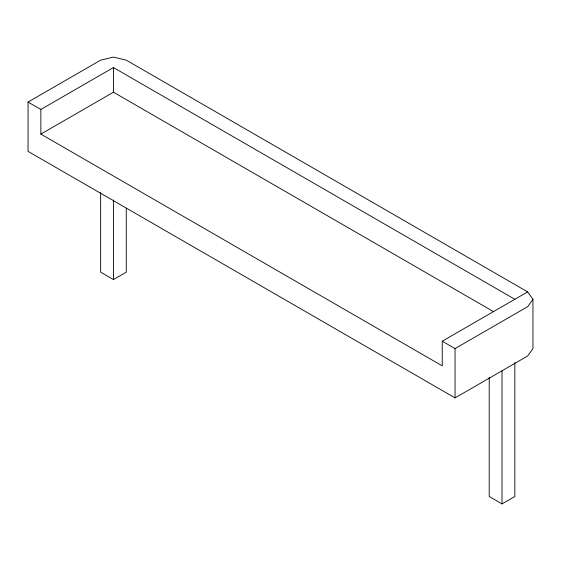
<?xml version="1.0" encoding="UTF-8"?>
<svg xmlns="http://www.w3.org/2000/svg" width="561" height="561" viewBox="0 0 561 561"><rect width="100%" height="100%" fill="white"/><g stroke="black" fill="none" stroke-linecap="round" stroke-linejoin="round"><path stroke-width="0.84" d="M532.95 299.286L532.95 348.591L527.642 355.99L455.055 397.896L28.05 151.372L28.05 102.067L100.643 60.153L113.448 57.089L126.26 60.153L527.642 291.888L532.95 299.286L527.642 306.685L455.055 348.591L442.243 341.2L442.243 365.849L40.862 134.114L40.862 109.458L113.448 67.551L514.837 299.286M40.862 134.114L113.448 92.207L493.589 311.678M100.643 192.521L100.643 272.169L113.448 279.567L126.26 272.169L126.26 208.278M442.243 341.2L527.642 291.888M489.213 377.476L489.213 496.513L502.025 503.911L514.837 496.513L514.837 362.595M28.05 102.067L40.862 109.458M502.025 370.87L502.025 503.911M455.055 348.591L455.055 397.896M113.448 67.551L113.448 92.207M113.448 199.919L113.448 279.567"/></g></svg>
